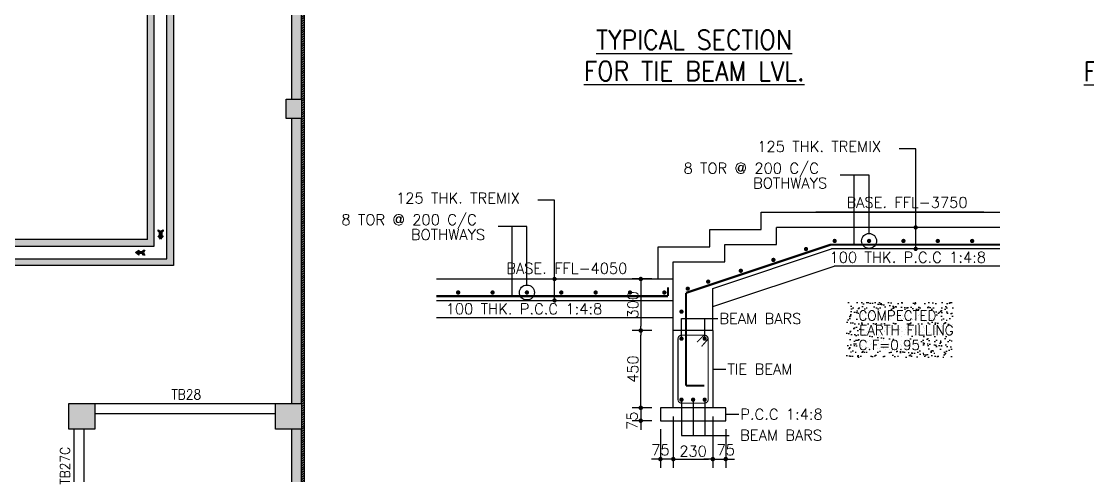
# Model space of a CAD drawing. Extents: x -200722 to 834823, y -494970 to 88783.
# Drawn here: x 270406 to 295228, y -325439 to -314861 of the extents above; entities that cross this region are included whole.
import ezdxf
from ezdxf.enums import TextEntityAlignment as Align

# ---------------------------------------------------------------- set-up
doc = ezdxf.new("R2010")
doc.units = 0
doc.header["$LTSCALE"] = 100
doc.header["$MEASUREMENT"] = 0
doc.header["$PDMODE"] = 34
doc.layers.get('0').update_dxf_attribs({"linetype": 'CONTINUOUS'})
doc.layers.get('DEFPOINTS').update_dxf_attribs({"linetype": 'CONTINUOUS'})
for name, color, linetype in [('B_NO', 3, 'CONTINUOUS'), ('B_PLAN', 3, 'CONTINUOUS'), ('BEAM', 4, 'CONTINUOUS'), ('COL', 150, 'CONTINUOUS'), ('DIM', 3, 'CONTINUOUS'), ('HATCH WALL', 8, 'CONTINUOUS'), ('RCCWALL', 6, 'CONTINUOUS'), ('STEEL', 6, 'CONTINUOUS'), ('TEXT', 2, 'CONTINUOUS')]:
    doc.layers.add(name, color=color, linetype=linetype)
doc.layers.add('HATCH', color=252, linetype='CONTINUOUS', lineweight=30)
doc.styles.add('ROMANS', font='romans.shx')
doc.styles.get("Standard").update_dxf_attribs({"font": 'simplex.shx'})
doc.dimstyles.new('STANDARD$0', dxfattribs={"dimtxt": 2.5, "dimasz": 2.5, "dimexe": 2, "dimexo": 0.7, "dimgap": 0.9, "dimtad": 1, "dimdec": 0, "dimdsep": 46, "dimtxsty": 'ROMANS', "dimcen": 0.09, "dimclrd": 4, "dimclre": 4, "dimclrt": 3, "dimadec": 0, "dimazin": 0, "dimtfac": 1, "dimtdec": 0, "dimtmove": 0, "dimatfit": 3, "dimfxl": 1, "dimtolj": 1, "dimtzin": 0, "dimarcsym": 0})

# ---------------------------------------------------------------- blocks, each defined once
blk = doc.blocks.new('DOT')
at = {"color": 0, "linetype": 'ByBlock'}
blk.add_line((-0.5, 0), (-1, 0), dxfattribs=at)
at = {"color": 0, "linetype": 'ByBlock', "const_width": 0.5}
blk.add_lwpolyline([(-0.25, 0, 1), (0.25, 0, 1)], format="xyb", close=True, dxfattribs=at)
blk = doc.blocks.new('*D2169')
at = {"layer": 'BEAM', "color": 0, "lineweight": -2, "transparency": 16777216}
for p, q in [((285582, -324060), (285582, -325253)), ((286502, -324060), (286502, -325253)), ((285686, -325053), (286398, -325053))]:
    blk.add_line(p, q, dxfattribs=at)
at = {"layer": 'DEFPOINTS', "color": 0, "lineweight": -3, "transparency": 16777216}
for p in [(285582, -323860), (286502, -323860), (286502, -325053)]:
    blk.add_point(p, dxfattribs=at)
at = {"layer": 'BEAM', "color": 0, "lineweight": -2, "transparency": 16777216, "xscale": 104, "yscale": 104, "zscale": 104, "rotation": 180}
blk.add_blockref('DOT', (285582, -325053), dxfattribs=at)
at = {"layer": 'BEAM', "color": 0, "lineweight": -2, "transparency": 16777216, "xscale": 104, "yscale": 104, "zscale": 104}
blk.add_blockref('DOT', (286502, -325053), dxfattribs=at)
at = {"layer": 'BEAM', "color": 0, "transparency": 16777216, "insert": (286042, -324869), "char_height": 248, "attachment_point": 5}
blk.add_mtext('\\A1;230', dxfattribs=at)
blk = doc.blocks.new('_DOT')
at = {"color": 0, "linetype": 'ByBlock'}
blk.add_line((-0.5, 0), (-1, 0), dxfattribs=at)
at = {"color": 0, "linetype": 'ByBlock', "const_width": 0.5}
blk.add_lwpolyline([(-0.25, 0, 1), (0.25, 0, 1)], format="xyb", close=True, dxfattribs=at)
blk = doc.blocks.new('*D2170')
at = {"layer": 'BEAM', "color": 0, "lineweight": -2, "transparency": 16777216}
for p, q in [((285082, -322060), (284625, -322060)), ((284825, -323756), (284825, -322164)), ((285082, -323860), (284625, -323860))]:
    blk.add_line(p, q, dxfattribs=at)
at = {"layer": 'DEFPOINTS', "color": 0, "lineweight": -3, "transparency": 16777216}
for p in [(284825, -322060), (285282, -322060), (285282, -323860)]:
    blk.add_point(p, dxfattribs=at)
at = {"layer": 'BEAM', "color": 0, "lineweight": -2, "transparency": 16777216, "xscale": 104, "yscale": 104, "zscale": 104}
for p, rotation in [((284825, -322060), 90), ((284825, -323860), 270)]:
    blk.add_blockref('DOT', p, dxfattribs=dict(at, rotation=rotation))
at = {"layer": 'BEAM', "color": 0, "transparency": 16777216, "insert": (284641, -322960), "char_height": 248, "attachment_point": 5, "rotation": 90}
blk.add_mtext('\\A1;450', dxfattribs=at)
blk = doc.blocks.new('*D2171')
at = {"layer": 'BEAM', "color": 0, "lineweight": -2, "transparency": 16777216}
for p, q in [((286502, -324360), (286502, -325253)), ((286802, -324360), (286802, -325253)), ((286398, -325053), (286294, -325053)), ((286502, -325053), (286802, -325053)), ((286906, -325053), (287010, -325053))]:
    blk.add_line(p, q, dxfattribs=at)
at = {"layer": 'DEFPOINTS', "color": 0, "lineweight": -3, "transparency": 16777216}
for p in [(286502, -324160), (286802, -324160), (286802, -325053)]:
    blk.add_point(p, dxfattribs=at)
at = {"layer": 'BEAM', "color": 0, "lineweight": -2, "transparency": 16777216, "xscale": 104, "yscale": 104, "zscale": 104}
blk.add_blockref('DOT', (286502, -325053), dxfattribs=at)
at = {"layer": 'BEAM', "color": 0, "lineweight": -2, "transparency": 16777216, "xscale": 104, "yscale": 104, "zscale": 104, "rotation": 180}
blk.add_blockref('DOT', (286802, -325053), dxfattribs=at)
at = {"layer": 'BEAM', "color": 0, "transparency": 16777216, "insert": (286802, -324838), "char_height": 248, "attachment_point": 5}
blk.add_mtext('\\A1;75', dxfattribs=at)
blk = doc.blocks.new('*D2172')
at = {"layer": 'BEAM', "color": 0, "lineweight": -2, "transparency": 16777216}
for p, q in [((285282, -324360), (285282, -325253)), ((285582, -324360), (285582, -325253)), ((285178, -325053), (285074, -325053)), ((285582, -325053), (285282, -325053)), ((285686, -325053), (285790, -325053))]:
    blk.add_line(p, q, dxfattribs=at)
at = {"layer": 'DEFPOINTS', "color": 0, "lineweight": -3, "transparency": 16777216}
for p in [(285282, -324160), (285582, -324160), (285282, -325053)]:
    blk.add_point(p, dxfattribs=at)
at = {"layer": 'BEAM', "color": 0, "lineweight": -2, "transparency": 16777216, "xscale": 104, "yscale": 104, "zscale": 104}
blk.add_blockref('DOT', (285282, -325053), dxfattribs=at)
at = {"layer": 'BEAM', "color": 0, "lineweight": -2, "transparency": 16777216, "xscale": 104, "yscale": 104, "zscale": 104, "rotation": 180}
blk.add_blockref('DOT', (285582, -325053), dxfattribs=at)
at = {"layer": 'BEAM', "color": 0, "transparency": 16777216, "insert": (285282, -324838), "char_height": 248, "attachment_point": 5}
blk.add_mtext('\\A1;75', dxfattribs=at)
blk = doc.blocks.new('*D2173')
at = {"layer": 'BEAM', "color": 0, "lineweight": -2, "transparency": 16777216}
for p, q in [((284825, -323756), (284825, -323652)), ((285082, -323860), (284625, -323860)), ((284825, -323860), (284825, -324160)), ((285082, -324160), (284625, -324160)), ((284825, -324264), (284825, -324368))]:
    blk.add_line(p, q, dxfattribs=at)
at = {"layer": 'DEFPOINTS', "color": 0, "lineweight": -3, "transparency": 16777216}
for p in [(285282, -323860), (284825, -324160), (285282, -324160)]:
    blk.add_point(p, dxfattribs=at)
at = {"layer": 'BEAM', "color": 0, "lineweight": -2, "transparency": 16777216, "xscale": 104, "yscale": 104, "zscale": 104}
for p, rotation in [((284825, -323860), 270), ((284825, -324160), 90)]:
    blk.add_blockref('DOT', p, dxfattribs=dict(at, rotation=rotation))
at = {"layer": 'BEAM', "color": 0, "transparency": 16777216, "insert": (284625, -324160), "char_height": 248, "attachment_point": 5, "rotation": 90}
blk.add_mtext('\\A1;75', dxfattribs=at)
blk = doc.blocks.new('*D2175')
at = {"layer": 'BEAM', "color": 0, "lineweight": -2, "transparency": 16777216}
for p, q in [((285082, -320860), (284625, -320860)), ((284825, -320964), (284825, -321956)), ((285082, -322060), (284625, -322060))]:
    blk.add_line(p, q, dxfattribs=at)
at = {"layer": 'DEFPOINTS', "color": 0, "lineweight": -3, "transparency": 16777216}
for p in [(285282, -320860), (284825, -322060), (285282, -322060)]:
    blk.add_point(p, dxfattribs=at)
at = {"layer": 'BEAM', "color": 0, "lineweight": -2, "transparency": 16777216, "xscale": 104, "yscale": 104, "zscale": 104}
for p, rotation in [((284825, -320860), 90), ((284825, -322060), 270)]:
    blk.add_blockref('DOT', p, dxfattribs=dict(at, rotation=rotation))
at = {"layer": 'BEAM', "color": 0, "transparency": 16777216, "insert": (284641, -321460), "char_height": 248, "attachment_point": 5, "rotation": 90}
blk.add_mtext('\\A1;300', dxfattribs=at)

msp = doc.modelspace()

# ---------------------------------------------------------------- hatches: boundary and pattern name
at = {"ltscale": 0.4}
for points in [[(273494.4, -286881.7), (273344.4, -286881.7), (273344.4, -319943.1), (273494.4, -319943.1)], [(273794.4, -320393.1), (273944.4, -320393.1), (273944.4, -288722.7), (273794.4, -288722.7)], [(273494.4, -320093.1), (228005.6, -320093.1), (228005.6, -319943.1), (273494.4, -319943.1)], [(233031, -320393.1), (273944.4, -320393.1), (273944.4, -320543.1), (233031, -320543.1)]]:
    msp.add_hatch(color=8, dxfattribs=at).paths.add_polyline_path(points)
for points in [[(273624.7, -319775.1), (273591, -319749.3), (273591, -319713.3), (273648.5, -319745.1), (273706, -319713.3), (273706, -319749.3), (273672.4, -319775.1), (273672.4, -319855.7), (273705, -319855.7), (273648.5, -319929.3), (273592.1, -319855.7), (273624.7, -319854.7)], [(273221.2, -320222), (273247, -320188.4), (273283, -320188.4), (273251.2, -320245.9), (273283, -320303.4), (273247, -320303.4), (273221.2, -320269.7), (273140.6, -320269.7), (273140.6, -320302.3), (273067, -320245.9), (273140.6, -320189.4), (273141.6, -320222)]]:
    msp.add_hatch(color=8).paths.add_polyline_path(points)
at = {"layer": 'DIM', "ltscale": 0.4, "true_color": 0x000000}
h = msp.add_hatch(dxfattribs=at)
h.set_pattern_fill('ANSI31', color=18, scale=300, style=0)
h.set_pattern_definition([(45, (0, -330671.425), (-26.5165043, 26.5165043), [])])
h.paths.add_polyline_path([(276993.6, -305752), (276923.6, -305752), (276923.6, -337359.5), (276993.6, -337359.5)])
at = {"layer": 'HATCH', "lineweight": -3, "ltscale": 0.4, "true_color": 0x000000}
for points in [[(276693.6, -316669.5), (276923.6, -316669.5), (276923.6, -311598.5), (276693.6, -311598.5)], [(276693.6, -323759.5), (276923.6, -323759.5), (276923.6, -317119.5), (276693.6, -317119.5)], [(276693.6, -325749.5), (276923.6, -325749.5), (276923.6, -324359.5), (276693.6, -324359.5)]]:
    msp.add_hatch(color=18, dxfattribs=at).paths.add_polyline_path(points)
at = {"layer": 'HATCH', "ltscale": 0.4, "true_color": 0x000000}
for points in [[(276573.6, -316669.5), (276923.6, -316669.5), (276923.6, -317119.5), (276573.6, -317119.5)], [(271514.6, -323759.5), (272114.6, -323759.5), (272114.6, -324359.5), (271514.6, -324359.5)], [(276323.6, -323759.5), (276923.6, -323759.5), (276923.6, -324359.5), (276323.6, -324359.5)]]:
    msp.add_hatch(color=18, dxfattribs=at).paths.add_polyline_path(points)
at = {"layer": 'HATCH WALL', "lineweight": -3, "true_color": 0x000000}
h = msp.add_hatch(dxfattribs=at)
h.set_pattern_fill('AR-SAND', color=18, scale=100, style=0)
h.set_pattern_definition([(142.5, (640343.76, 90499.57), (6.299336, 192.682377), [0, -152, 0, -170, 0, -162.5]), (172.5, (640343.76, 90499.57), (-176.97767, 282.21461), [0, -82, 0, -137, 0, -52.5]), (212.5, (640466.76, 90499.57), (-311.414186, 0.565905), [0, -50, 0, -180, 0, -235]), (222.5, (640466.76, 90499.57), (-300.61266, 87.76756), [0, -25, 0, -118, 0, -135])])
h.paths.add_polyline_path([(289617.4, -321397), (292090, -321397), (292090, -322684.4), (289617.4, -322684.4)])

# ---------------------------------------------------------------- linework, layer by layer
at = {"color": 18, "ltscale": 0.4, "true_color": 0x000000}
for p, q in [((273344.4, -319943.1, -2897.2), (273344.4, -286881.7, -2897.2)), ((273494.4, -320093.1, -2897.2), (273494.4, -286731.7, -2897.2))]:
    msp.add_line(p, q, dxfattribs=at)
for points, elevation in [([(273794.4, -320393.1), (273794.4, -288572.7)], -2897.2), ([(273344.4, -319943.1), (273344.4, -288722.7)], -2897.2), ([(273944.4, -288722.7), (273944.4, -320543.1)], -2897.2), ([(273344.4, -319943.1), (228005.6, -319943.1), (228005.6, -320093.1), (273494.4, -320093.1)], 550.8), ([(273944.4, -320543.1), (233031, -320543.1), (233031, -322450.6), (233633.8, -322450.6), (233633.8, -324250.6), (231833.8, -324250.6), (231833.8, -322450.6), (232431, -322450.6), (232431, -320543.1), (228005.6, -320543.1), (228005.6, -320393.1), (232581, -320393.1), (232581, -322600.6), (231983.8, -322600.6), (231983.8, -324100.6), (233483.8, -324100.6), (233483.8, -322600.6), (232881, -322600.6), (232881, -320393.1), (273794.4, -320393.1)], 550.8)]:
    msp.add_lwpolyline(points, dxfattribs=dict(at, elevation=elevation))
at = {"color": 42, "ltscale": 0.4}
for points in [[(273648.5, -319745.1), (273706, -319713.3), (273706, -319749.3), (273672.4, -319775.1), (273672.4, -319855.7), (273705, -319855.7), (273648.5, -319929.3), (273592.1, -319855.7), (273624.7, -319854.7), (273624.7, -319775.1), (273591, -319749.3), (273591, -319713.3), (273648.5, -319745.1)], [(273251.2, -320245.9), (273283, -320303.4), (273247, -320303.4), (273221.2, -320269.7), (273140.6, -320269.7), (273140.6, -320302.3), (273067, -320245.9), (273140.6, -320189.4), (273141.6, -320222), (273221.2, -320222), (273247, -320188.4), (273283, -320188.4), (273251.2, -320245.9)]]:
    msp.add_lwpolyline(points, dxfattribs=at)
at = {"layer": 'B_PLAN', "color": 18, "ltscale": 0.4, "true_color": 0x000000}
for p, q in [((272114.6, -323759.5, 7446.6), (276323.6, -323759.5, 10894.5)), ((272114.6, -323989.5, 7446.6), (276323.6, -323989.5, 10894.5)), ((271634.6, -325999.5, 7446.6), (271634.6, -324359.5, 7446.6)), ((271864.6, -325999.5, 7446.6), (271864.6, -324359.5, 7446.6))]:
    msp.add_line(p, q, dxfattribs=at)
at = {"layer": 'BEAM', "color": 8}
msp.add_line((292807.1, -319307.6), (288902.2, -319307.6), dxfattribs=at)
at = {"layer": 'BEAM', "color": 18, "true_color": 0x000000}
for p, q in [((293186.3, -319659.6), (287982.2, -319659.6)), ((293186.3, -320159.6), (289263.4, -320159.6)), ((293186.3, -320559.6), (289328.3, -320559.6)), ((280069.7, -320859.6, -9210.1), (285582.2, -320859.6, -9210.1)), ((286502.2, -322059.6, -9210.1), (286502.2, -321079.9, -9210.1)), ((280069.7, -321359.6, -9210.1), (285582.2, -321359.6, -9210.1)), ((280069.7, -321759.6, -9210.1), (285582.2, -321759.6, -9210.1)), ((285582.2, -322059.6, -9210.1), (285582.2, -321759.6, -9210.1)), ((286502.2, -322059.6, -9210.1), (285582.2, -322059.6, -9210.1)), ((285582.2, -323859.6, -9210.1), (285582.2, -322059.6, -9210.1)), ((286502.2, -322059.6, -9210.1), (286502.2, -323859.6, -9210.1)), ((286502.2, -323859.6, -9210.1), (285582.2, -323859.6, -9210.1))]:
    msp.add_line(p, q, dxfattribs=at)
at = {"layer": 'BEAM', "color": 8}
msp.add_lwpolyline([(287630.2, -319707.6), (287630.2, -319307.6), (293186.3, -319307.6)], dxfattribs=at)
at = {"layer": 'BEAM', "color": 18, "true_color": 0x000000, "elevation": -9210.1}
for points in [[(287982.2, -320059.6), (287982.2, -319659.6)], [(285582.2, -321759.6), (285582.2, -320459.6), (286782.2, -320459.6), (286782.2, -320059.6), (287982.2, -320059.6)], [(286502.2, -321079.9), (289263.4, -320159.6)], [(286502.2, -321501.6), (289328.3, -320559.6)], [(286502.2, -322659.6), (286502.2, -323859.6)]]:
    msp.add_lwpolyline(points, dxfattribs=at)
at = {"layer": 'BEAM', "color": 8, "elevation": -9210.1}
msp.add_lwpolyline([(285230.2, -320859.6), (285230.2, -320107.6), (286430.2, -320107.6), (286430.2, -319707.6), (287630.2, -319707.6)], dxfattribs=at)
at = {"layer": 'BEAM', "color": 18, "true_color": 0x000000, "elevation": -9210.1}
msp.add_lwpolyline([(286802.2, -323859.6), (285282.2, -323859.6), (285282.2, -324159.6), (286802.2, -324159.6)], close=True, dxfattribs=at)
at = {"layer": 'COL', "color": 18, "ltscale": 500, "true_color": 0x000000}
for points, elevation in [([(276573.6, -316669.5), (276923.6, -316669.5), (276923.6, -317119.5), (276573.6, -317119.5), (276573.6, -316669.5)], 3998.7), ([(271514.6, -323759.5), (272114.6, -323759.5), (272114.6, -324359.5), (271514.6, -324359.5), (271514.6, -323759.5)], 7446.6), ([(276323.6, -323759.5), (276923.6, -323759.5), (276923.6, -324359.5), (276323.6, -324359.5), (276323.6, -323759.5)], 10894.5)]:
    msp.add_lwpolyline(points, dxfattribs=dict(at, elevation=elevation))
at = {"layer": 'RCCWALL', "color": 1, "ltscale": 0.4, "elevation": 7446.6}
msp.add_lwpolyline([(276993.6, -305752), (276923.6, -305752), (276923.6, -337359.5), (276993.6, -337359.5)], close=True, dxfattribs=at)
at = {"layer": 'RCCWALL', "color": 42, "ltscale": 0.4}
for points, elevation in [([(276693.6, -316669.5), (276923.6, -316669.5), (276923.6, -311598.5), (276693.6, -311598.5)], 3998.7), ([(276693.6, -323759.5), (276923.6, -323759.5), (276923.6, -317119.5), (276693.6, -317119.5)], 7446.6), ([(276693.6, -325749.5), (276923.6, -325749.5), (276923.6, -324359.5), (276693.6, -324359.5)], 7446.6)]:
    msp.add_lwpolyline(points, close=True, dxfattribs=dict(at, elevation=elevation))
at = {"layer": 'STEEL', "color": 18, "lineweight": -3, "ltscale": 0.4, "true_color": 0x000000, "const_width": 50}
for points, elevation in [([(289313.4, -319974.4, -1), (289363.4, -319974.4, -1)], -12170.8), ([(290113.4, -319974.4, -1), (290163.4, -319974.4, -1)], -12170.8), ([(290913.4, -319974.4, -1), (290963.4, -319974.4, -1)], -12170.8), ([(291713.4, -319974.4, -1), (291763.4, -319974.4, -1)], -12170.8), ([(292513.4, -319974.4, -1), (292563.4, -319974.4, -1)], -12170.8), ([(288696.1, -320162.4, 1), (288646.1, -320162.4, 1)], -21380.9), ([(287937.2, -320415.4, 1), (287887.2, -320415.4, 1)], -21380.9), ([(287178.3, -320668.4, 1), (287128.3, -320668.4, 1)], -21380.9), ([(286419.3, -320921.4, 1), (286369.3, -320921.4, 1)], -21380.9), ([(280599.4, -321174.4, 1), (280549.4, -321174.4, 1)], -21380.9), ([(281399.4, -321174.4, 1), (281349.4, -321174.4, 1)], -21380.9), ([(282199.4, -321174.4, 1), (282149.4, -321174.4, 1)], -21380.9), ([(282999.4, -321174.4, 1), (282949.4, -321174.4, 1)], -21380.9), ([(283799.4, -321174.4, 1), (283749.4, -321174.4, 1)], -21380.9), ([(284599.4, -321174.4, 1), (284549.4, -321174.4, 1)], -21380.9), ([(285399.4, -321174.4, 1), (285349.4, -321174.4, 1)], -21380.9), ([(285942.4, -321085.1, 1), (285892.4, -321085.1, 1)], -21380.9)]:
    msp.add_lwpolyline(points, format="xyb", close=True, dxfattribs=dict(at, elevation=elevation))
at = {"layer": 'STEEL', "color": 18, "lineweight": -3, "ltscale": 0.4, "true_color": 0x000000, "const_width": 50.8, "elevation": 5976.5}
for points in [[(285877.8, -321182.7), (289247.1, -320059.6), (293186.3, -320059.6)], [(285459.8, -321259.6), (285459.8, -321057.7)], [(280069.7, -321259.6), (285459.8, -321259.6)]]:
    msp.add_lwpolyline(points, dxfattribs=at)
at = {"layer": 'STEEL', "color": 18, "lineweight": -3, "ltscale": 0.4, "true_color": 0x000000, "const_width": 50.8}
for points in [[(285877.8, -323344.2), (285877.8, -321182.7)], [(285877.8, -323344.2), (286307.8, -323344.2)]]:
    msp.add_lwpolyline(points, dxfattribs=at)
at = {"layer": 'STEEL', "color": 18, "true_color": 0x000000, "elevation": -9210.1}
for points, const_width in [([(285747.2, -321620, 1), (285797.2, -321620, 1)], 50), ([(285772.2, -322169.6), (286312.2, -322169.6, -0.4142136), (286392.2, -322249.6), (286392.2, -323669.6, -0.4142136), (286312.2, -323749.6), (285772.2, -323749.6, -0.4142136), (285692.2, -323669.6), (285692.2, -322249.6, -0.4142136)], 25.4), ([(285747.2, -322249.6, 1), (285797.2, -322249.6, 1)], 50), ([(286287.2, -322249.6, 1), (286337.2, -322249.6, 1)], 50), ([(285747.2, -323669.6, -1), (285797.2, -323669.6, -1)], 50), ([(286017.2, -323669.6, -1), (286067.2, -323669.6, -1)], 50), ([(286287.2, -323669.6, -1), (286337.2, -323669.6, -1)], 50)]:
    msp.add_lwpolyline(points, format="xyb", close=True, dxfattribs=dict(at, const_width=const_width))
at = {"layer": 'STEEL', "color": 18, "true_color": 0x000000, "const_width": 25, "elevation": -9210.1}
msp.add_lwpolyline([(286133.7, -322330.5), (286274, -322188.7, -0.9245164), (286368.3, -322284.4), (286241, -322429.4, -122.114008)], format="xyb", dxfattribs=at)
at = {"layer": 'TEXT', "color": 18, "true_color": 0x000000}
for p, q in [((291224.8, -317826.3), (290836.6, -317826.3)), ((291224.8, -320159.6), (291224.8, -317826.3)), ((290138.4, -318439.8, -12170.8), (289469.7, -318439.8, -12170.8)), ((289795.7, -320059.6, 15186.6), (289795.7, -318439.8, -12170.8)), ((290138.4, -319799.8, -12170.8), (290138.4, -318439.8, -12170.8)), ((282817.7, -319026.3, -17266), (282429.5, -319026.3, -17266)), ((282817.7, -321359.6, -17266), (282817.7, -319026.3, -17266)), ((282174.4, -319639.8, -21380.9), (281505.8, -319639.8, -21380.9)), ((281831.7, -321259.6, 5976.5), (281831.7, -319639.8, -21380.9)), ((282174.4, -320999.8, -21380.9), (282174.4, -319639.8, -21380.9))]:
    msp.add_line(p, q, dxfattribs=at)
at = {"layer": 'TEXT', "color": 18, "true_color": 0x000000, "const_width": 50}
for points in [[(291249.8, -319659.6, 1), (291199.8, -319659.6, 1)], [(291249.8, -320159.6, 1), (291199.8, -320159.6, 1)]]:
    msp.add_lwpolyline(points, format="xyb", close=True, dxfattribs=at)
at = {"layer": 'TEXT', "color": 18, "true_color": 0x000000, "const_width": 50, "elevation": -17266}
for points in [[(282842.7, -320859.6, 1), (282792.7, -320859.6, 1)], [(282842.7, -321359.6, 1), (282792.7, -321359.6, 1)]]:
    msp.add_lwpolyline(points, format="xyb", close=True, dxfattribs=at)
at = {"layer": 'TEXT', "color": 18, "true_color": 0x000000, "elevation": -9210.1}
for points in [[(285772.2, -322249.6), (285772.2, -321781.8), (286619.7, -321781.8)], [(286312.2, -322249.6), (286312.2, -321781.8)], [(286502.2, -322959.6), (286805.7, -322959.6)], [(285772.2, -323669.6), (285772.2, -324502.8), (286883.8, -324502.8)], [(286042.2, -323669.6), (286042.2, -324502.8)], [(286312.2, -323669.6), (286312.2, -324502.8)], [(286802.2, -324009.6), (287105.7, -324009.6)]]:
    msp.add_lwpolyline(points, dxfattribs=at)
at = {"layer": 'TEXT', "color": 18, "true_color": 0x000000}
for centre in [(290138.4, -319974.4, -12170.8), (282174.4, -321174.4, -21380.9)]:
    msp.add_circle(centre, 174.5, dxfattribs=at)

# ---------------------------------------------------------------- texts
at = {"layer": 'B_NO', "color": 18, "true_color": 0x000000, "width": 0.9}
for s, p in [('%%UTYPICAL SECTION', (286066, -315292.3)), ('%%UFOR TIE BEAM LVL.', (286066, -316018.8)), ('%%UFOR TIE BEAM LVL.', (297703.3, -316027.5))]:
    msp.add_text(s, height=450, dxfattribs=at).set_placement(p, align=Align.MIDDLE)
msp.add_text('TB28', height=232, dxfattribs=at).set_placement((273903.3, -323662.2, 1724))
msp.add_text('TB27C', height=232, rotation=90, dxfattribs=at).set_placement((271538.1, -325644.6))
at = {"layer": 'TEXT', "color": 18, "true_color": 0x000000}
for s, height, p in [('125 THK. TREMIX', 250, (287536, -317901.7)), ('8 TOR @ 200 C/C', 250, (285820, -318405.6, -12170.8)), ('BOTHWAYS', 250, (287439, -318750.9, -12170.8)), ('125 THK. TREMIX', 250, (279128.9, -319101.7, -17266)), ('8 TOR @ 200 C/C', 250, (277856, -319605.6, -21380.9)), ('BOTHWAYS', 250, (279475.1, -319950.9, -21380.9)), ('COMPECTED ', 230, (289890.7, -321827.2)), ('EARTH FILLING', 230, (289908.9, -322166.6)), ('C.F=0.95', 230, (289893.8, -322512.9))]:
    msp.add_text(s, height=height, dxfattribs=at).set_placement(p)
for s, p in [('BASE. FFL-3750', (289614.2, -319076.5, 8055.9)), ('100 THK. P.C.C 1:4:8', (289218.2, -320354.8, 24765.2)), ('BASE. FFL-4050', (281694.9, -320611.5, -1154.2)), ('100 THK. P.C.C 1:4:8', (280283.9, -321554.8, 15555.2)), ('BEAM BARS', (286656.1, -321781.8, -9210.1)), ('TIE BEAM', (286842.1, -322959.6, -9210.1)), ('P.C.C 1:4:8', (287142.1, -324009.6, -9210.1)), ('BEAM BARS', (287137.7, -324496.7, -9210.1))]:
    msp.add_text(s, height=250, dxfattribs=at).set_placement(p, align=Align.MIDDLE_LEFT)

# ---------------------------------------------------------------- dimensions: what is measured, and where the dimension line sits
at = {"layer": 'BEAM', "color": 18, "true_color": 0x000000}
for p1, angle, picture, middle in [((285282.2, -320859.6, -9210.1), 270, '*D2175', (284640.8, -321459.6, -9210.1)), ((285282.2, -323859.6, -9210.1), 90, '*D2170', (284640.8, -322959.6, -9210.1))]:
    dim = msp.add_linear_dim(base=(284824.8, -322059.6, -9210.1), p1=p1, p2=(285282.2, -322059.6, -9210.1), angle=angle, dimstyle='STANDARD$0', override={"dimscale": 8, "dimtxt": 31, "dimasz": 13, "dimexe": 25, "dimexo": 25, "dimgap": 7.5, "dimdec": 0, "dimlfac": 0.25, "dimzin": 3, "dimtxsty": 'Standard', "dimblk": 'DOT', "dimcen": 3, "dimdle": 4, "dimclrd": 0, "dimclre": 0, "dimclrt": 0, "dimtdec": 0, "dimtmove": 2, "dimldrblk": 'DOT', "dimtzin": 3}, dxfattribs=at)
    dim.commit()
    dim.dimension.update_dxf_attribs({"geometry": picture, "text_midpoint": middle})
for base, p1, angle, picture, middle in [((284824.8, -324159.6, -9210.1), (285282.2, -323859.6, -9210.1), 270, '*D2173', (284624.8, -324159.6, -9210.1)), ((285282.2, -325053.4, -9210.1), (285582.2, -324159.6, -9210.1), 180, '*D2172', (285282.2, -324837.6, -9210.1))]:
    dim = msp.add_linear_dim(base=base, p1=p1, p2=(285282.2, -324159.6, -9210.1), angle=angle, dimstyle='STANDARD$0', override={"dimscale": 8, "dimtxt": 31, "dimasz": 13, "dimexe": 25, "dimexo": 25, "dimgap": 7.5, "dimdec": 0, "dimlfac": 0.25, "dimzin": 3, "dimtxsty": 'Standard', "dimblk": 'DOT', "dimcen": 3, "dimdle": 4, "dimclrd": 0, "dimclre": 0, "dimclrt": 0, "dimtdec": 0, "dimtmove": 2, "dimldrblk": 'DOT', "dimtzin": 3}, dxfattribs=at)
    dim.commit()
    dim.dimension.update_dxf_attribs({"geometry": picture, "text_midpoint": middle, "dimtype": 160})
dim = msp.add_linear_dim(base=(286502.2, -325053.4, -9210.1), p1=(285582.2, -323859.6, -9210.1), p2=(286502.2, -323859.6, -9210.1), dimstyle='STANDARD$0', override={"dimscale": 8, "dimtxt": 31, "dimasz": 13, "dimexe": 25, "dimexo": 25, "dimgap": 7.5, "dimdec": 0, "dimlfac": 0.25, "dimzin": 3, "dimtxsty": 'Standard', "dimblk": 'DOT', "dimcen": 3, "dimdle": 4, "dimclrd": 0, "dimclre": 0, "dimclrt": 0, "dimtdec": 0, "dimtmove": 2, "dimldrblk": 'DOT', "dimtzin": 3}, dxfattribs=at)
dim.commit()
dim.dimension.update_dxf_attribs({"geometry": '*D2169', "text_midpoint": (286042.2, -324869.4, -9210.1)})
dim = msp.add_linear_dim(base=(286802.2, -325053.4, -9210.1), p1=(286502.2, -324159.6, -9210.1), p2=(286802.2, -324159.6, -9210.1), dimstyle='STANDARD$0', override={"dimscale": 8, "dimtxt": 31, "dimasz": 13, "dimexe": 25, "dimexo": 25, "dimgap": 7.5, "dimdec": 0, "dimlfac": 0.25, "dimzin": 3, "dimtxsty": 'Standard', "dimblk": 'DOT', "dimcen": 3, "dimdle": 4, "dimclrd": 0, "dimclre": 0, "dimclrt": 0, "dimtdec": 0, "dimtmove": 2, "dimldrblk": 'DOT', "dimtzin": 3}, dxfattribs=at)
dim.commit()
dim.dimension.update_dxf_attribs({"geometry": '*D2171', "text_midpoint": (286802.2, -324837.6, -9210.1), "dimtype": 160})

doc.saveas('drawing.dxf')
